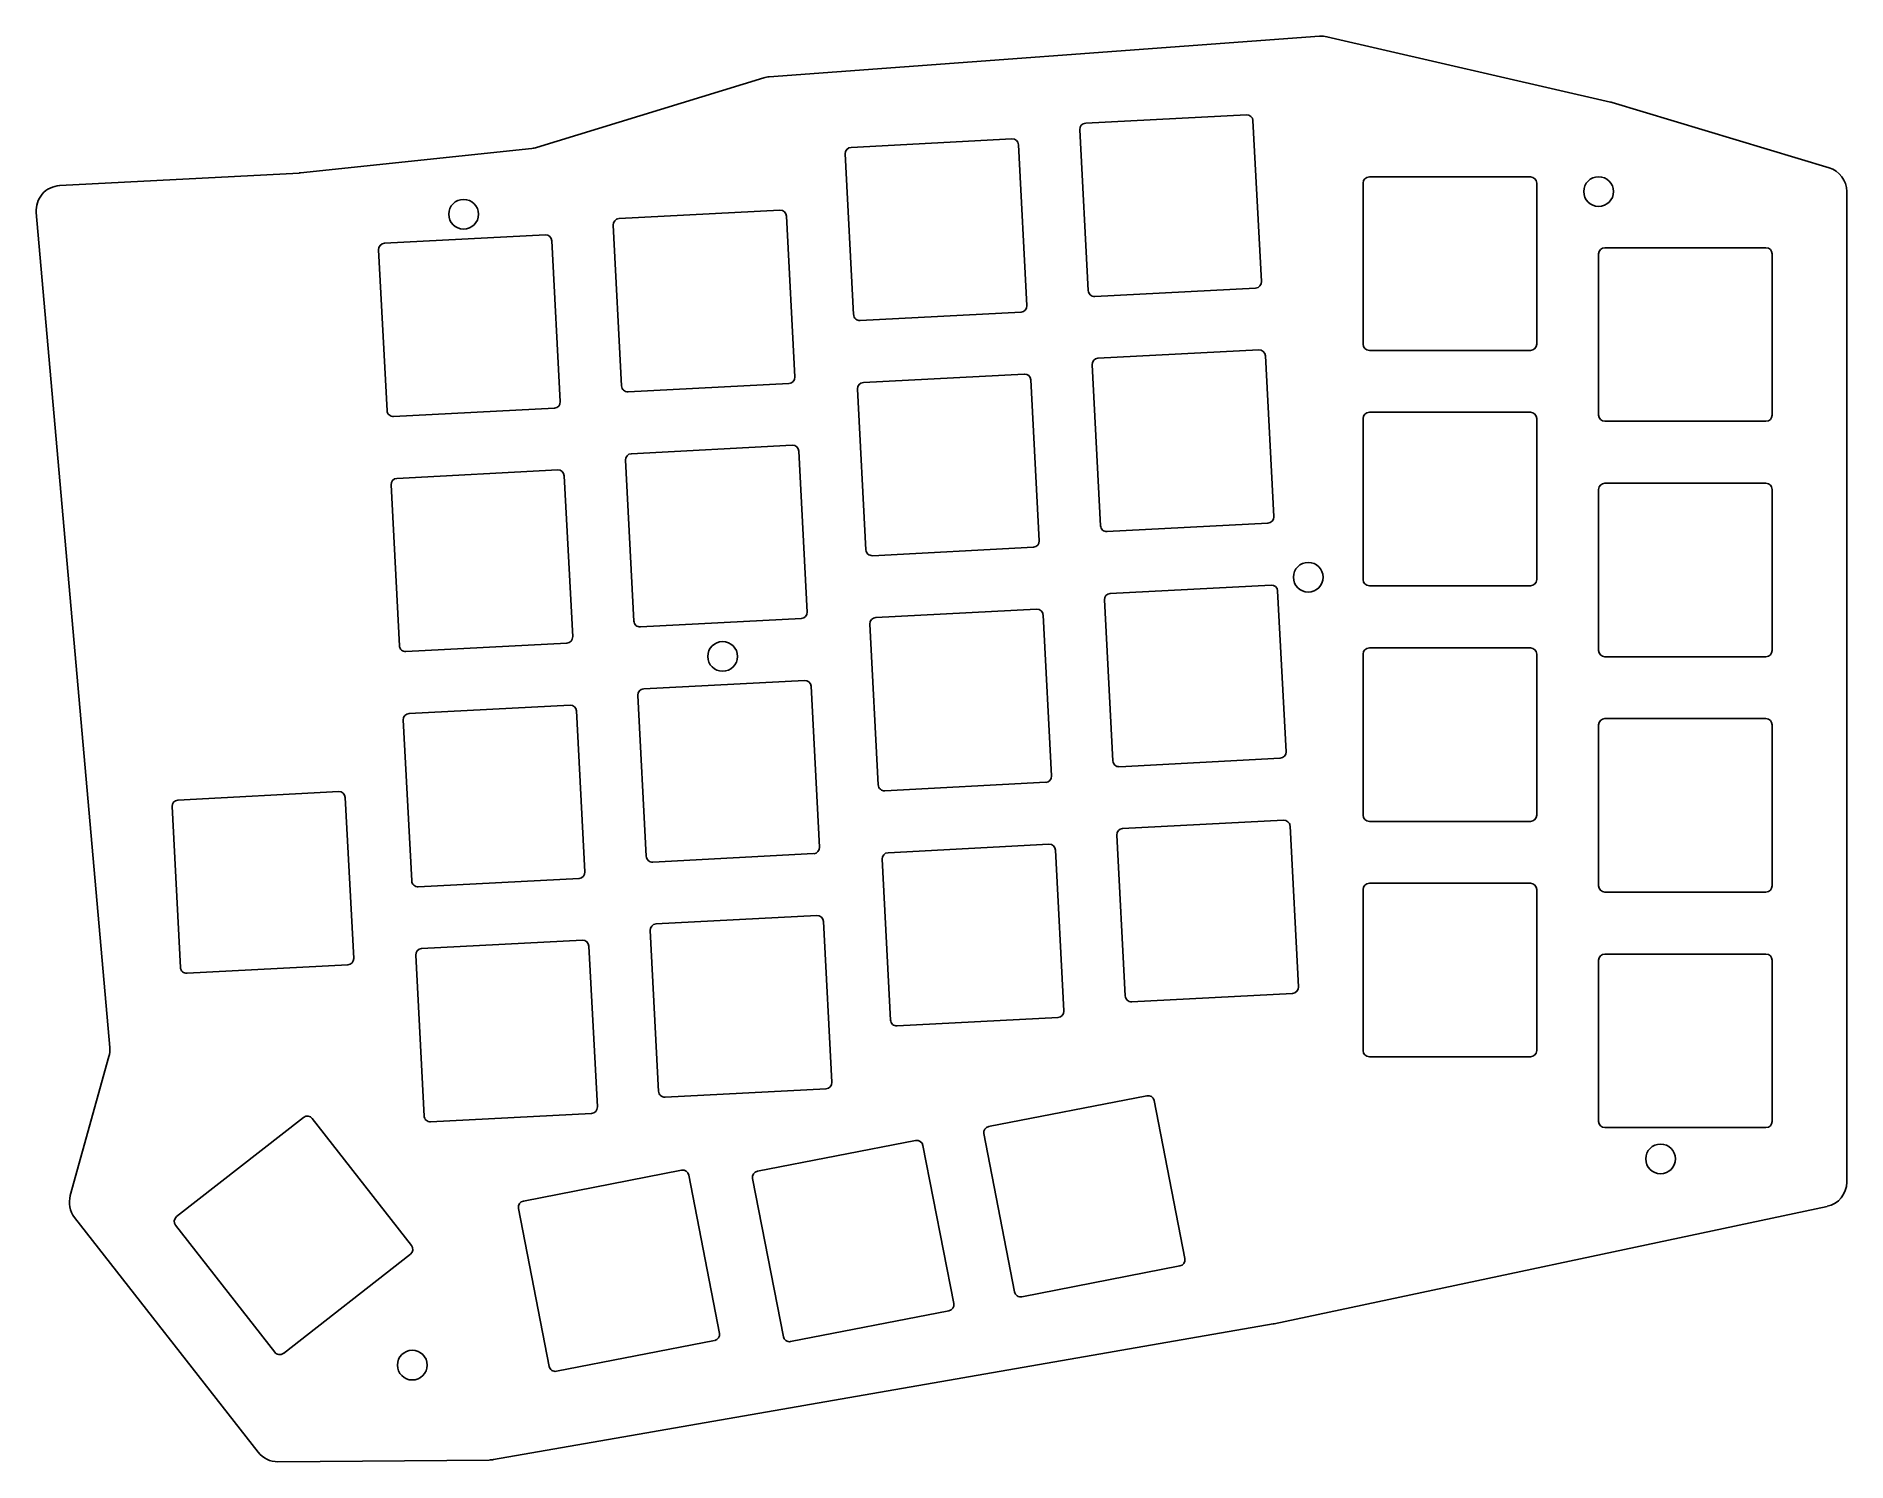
# Model space of a CAD drawing. Header units: millimetres. Extents: x 153 to 299, y -34 to 81.
import ezdxf

# ---------------------------------------------------------------- set-up
doc = ezdxf.new("R2010")
doc.units = ezdxf.units.MM

msp = doc.modelspace()

# ---------------------------------------------------------------- linework, layer by layer
for p, q in [((256.7, 81.07), (212.29, 77.8)), ((280.17, 75.75), (257.29, 81.02)), ((211.85, 77.71), (193.52, 72.09)), ((250.8, 74.73), (237.82, 74.05)), ((297.81, 70.45), (280.3, 75.72)), ((237.34, 73.52), (238.02, 60.54)), ((252, 61.27), (251.32, 74.26)), ((193.14, 72.01), (174.47, 70.04)), ((231.87, 72.78), (218.89, 72.1)), ((233.08, 59.33), (232.4, 72.31)), ((218.42, 71.58), (219.1, 58.6)), ((174.36, 70.03), (155.04, 69.02)), ((260.21, 69.22), (260.21, 56.22)), ((273.71, 69.72), (260.71, 69.72)), ((274.21, 56.22), (274.21, 69.22)), ((299.23, -11.4), (299.23, 68.54)), ((153.15, 66.85), (159.08, -0.55)), ((199.69, 65.83), (200.37, 52.85)), ((213.15, 67.03), (200.17, 66.35)), ((214.36, 53.58), (213.68, 66.56)), ((194.23, 65.04), (181.25, 64.36)), ((195.43, 51.59), (194.75, 64.57)), ((180.77, 63.84), (181.45, 50.85)), ((279.21, 63.5), (279.21, 50.5)), ((292.71, 64), (279.71, 64)), ((293.21, 50.5), (293.21, 63.5)), ((238.55, 60.07), (251.53, 60.75)), ((219.63, 58.12), (232.61, 58.8)), ((251.79, 55.76), (238.81, 55.08)), ((260.71, 55.72), (273.71, 55.72)), ((238.34, 54.55), (239.02, 41.57)), ((253, 42.3), (252.32, 55.28)), ((200.9, 52.37), (213.88, 53.05)), ((219.41, 52.6), (220.09, 39.62)), ((232.87, 53.81), (219.89, 53.13)), ((234.07, 40.36), (233.39, 53.34)), ((181.98, 50.38), (194.96, 51.06)), ((260.21, 50.22), (260.21, 37.22)), ((273.71, 50.72), (260.71, 50.72)), ((274.21, 37.22), (274.21, 50.22)), ((279.71, 50), (292.71, 50)), ((200.69, 46.85), (201.37, 33.87)), ((214.14, 48.06), (201.16, 47.38)), ((215.35, 34.6), (214.67, 47.59)), ((195.22, 46.07), (182.24, 45.39)), ((196.43, 32.61), (195.75, 45.59)), ((181.77, 44.86), (182.45, 31.88)), ((279.21, 44.5), (279.21, 31.5)), ((292.71, 45), (279.71, 45)), ((293.21, 31.5), (293.21, 44.5)), ((239.54, 41.09), (252.53, 41.78)), ((220.62, 39.15), (233.6, 39.83)), ((252.79, 36.78), (239.81, 36.1)), ((260.71, 36.72), (273.71, 36.72)), ((239.33, 35.58), (240.01, 22.59)), ((253.99, 23.33), (253.31, 36.31)), ((201.89, 33.4), (214.88, 34.08)), ((220.41, 33.63), (221.09, 20.65)), ((233.86, 34.84), (220.88, 34.16)), ((235.07, 21.38), (234.39, 34.36)), ((182.97, 31.41), (195.96, 32.09)), ((260.21, 31.21), (260.21, 18.21)), ((273.71, 31.71), (260.71, 31.71)), ((274.21, 18.21), (274.21, 31.21)), ((279.71, 31), (292.71, 31)), ((201.68, 27.88), (202.36, 14.9)), ((215.14, 29.09), (202.16, 28.41)), ((216.34, 15.63), (215.66, 28.61)), ((196.22, 27.09), (183.23, 26.41)), ((197.42, 13.64), (196.74, 26.62)), ((182.76, 25.89), (183.44, 12.91)), ((279.21, 25.5), (279.21, 12.5)), ((292.71, 26), (279.71, 26)), ((293.21, 12.5), (293.21, 25.5)), ((240.54, 22.12), (253.52, 22.8)), ((221.61, 20.18), (234.6, 20.86)), ((177.56, 20.11), (164.57, 19.43)), ((178.76, 6.65), (178.08, 19.63)), ((164.1, 18.9), (164.78, 5.92)), ((253.78, 17.81), (240.8, 17.13)), ((260.71, 17.71), (273.71, 17.71)), ((240.33, 16.6), (241.01, 3.62)), ((254.99, 4.35), (254.31, 17.33)), ((202.89, 14.42), (215.87, 15.11)), ((221.4, 14.66), (222.08, 1.67)), ((234.86, 15.86), (221.88, 15.18)), ((236.06, 2.41), (235.38, 15.39)), ((183.97, 12.43), (196.95, 13.11)), ((260.21, 12.21), (260.21, -0.79)), ((273.71, 12.71), (260.71, 12.71)), ((274.21, -0.79), (274.21, 12.21)), ((279.71, 12), (292.71, 12)), ((202.68, 8.91), (203.36, -4.08)), ((216.13, 10.11), (203.15, 9.43)), ((217.34, -3.34), (216.66, 9.64)), ((197.21, 8.12), (184.23, 7.44)), ((198.42, -5.34), (197.74, 7.65)), ((165.31, 5.45), (178.29, 6.13)), ((183.76, 6.91), (184.44, -6.07)), ((279.21, 6.5), (279.21, -6.5)), ((292.71, 7), (279.71, 7)), ((293.21, -6.5), (293.21, 6.5)), ((241.53, 3.15), (254.51, 3.83)), ((222.61, 1.2), (235.59, 1.88)), ((159.01, -1.26), (155.89, -12.48)), ((260.71, -1.28), (273.71, -1.28)), ((203.88, -4.55), (216.87, -3.87)), ((242.75, -4.43), (229.99, -6.91)), ((245.82, -17.58), (243.34, -4.82)), ((174.72, -6.18), (164.47, -14.18)), ((183.42, -16.51), (175.42, -6.27)), ((184.96, -6.54), (197.94, -5.86)), ((279.71, -7), (292.71, -7)), ((224.1, -8.05), (211.34, -10.53)), ((227.17, -21.21), (224.69, -8.45)), ((229.6, -7.49), (232.08, -20.25)), ((205.21, -10.45), (192.45, -12.93)), ((208.28, -23.61), (205.8, -10.84)), ((210.95, -11.12), (213.43, -23.88)), ((156.24, -14.25), (171.05, -33.2)), ((192.06, -13.52), (194.54, -26.28)), ((253.02, -22.83), (297.65, -13.36)), ((164.38, -14.89), (172.39, -25.13)), ((173.09, -25.22), (183.33, -17.21)), ((232.66, -20.65), (245.43, -18.17)), ((214.01, -24.27), (226.77, -21.79)), ((190.03, -33.8), (252.94, -22.84)), ((195.12, -26.67), (207.88, -24.19)), ((172.64, -33.97), (189.7, -33.83))]:
    msp.add_line(p, q)
for centre in [(279.21, 68.53), (187.63, 66.7), (255.78, 37.41), (208.53, 31.02), (284.21, -9.53), (183.49, -26.17)]:
    msp.add_circle(centre, 1.2)
for centre, radius, start, end in [((256.85, 79.07), 2, 77.0362, 94.2112), ((212.43, 75.8), 2, 94.2112, 107.0717), ((250.82, 74.23), 0.5, 3, 93), ((279.72, 73.81), 2, 73.2593, 77.0362), ((237.84, 73.55), 0.5, 93, 183), ((192.93, 74), 2, 276.0128, 287.0717), ((218.92, 71.6), 0.5, 93, 183), ((231.9, 72.29), 0.5, 3, 93), ((297.23, 68.54), 2, 0, 73.2593), ((155.14, 67.02), 2, 93, 185.0235), ((174.26, 72.03), 2, 273, 276.0128), ((260.71, 69.22), 0.5, 90, 180), ((273.71, 69.22), 0.5, 0, 90), ((200.19, 65.85), 0.5, 93, 183), ((213.18, 66.53), 0.5, 3, 93), ((181.27, 63.86), 0.5, 93, 183), ((194.25, 64.54), 0.5, 3, 93), ((279.71, 63.5), 0.5, 90, 180), ((292.71, 63.5), 0.5, 0, 90), ((238.52, 60.57), 0.5, 183, 273), ((251.51, 61.25), 0.5, 273, 3), ((219.6, 58.62), 0.5, 183, 273), ((232.58, 59.3), 0.5, 273, 3), ((251.82, 55.26), 0.5, 3, 93), ((260.71, 56.22), 0.5, 180, 270), ((273.71, 56.22), 0.5, 270, 0), ((238.84, 54.58), 0.5, 93, 183), ((200.87, 52.87), 0.5, 183, 273), ((213.86, 53.55), 0.5, 273, 3), ((219.91, 52.63), 0.5, 93, 183), ((232.9, 53.31), 0.5, 3, 93), ((194.93, 51.56), 0.5, 273, 3), ((181.95, 50.88), 0.5, 183, 273), ((260.71, 50.22), 0.5, 90, 180), ((273.71, 50.22), 0.5, 0, 90), ((279.71, 50.5), 0.5, 180, 270), ((292.71, 50.5), 0.5, 270, 0), ((201.19, 46.88), 0.5, 93, 183), ((214.17, 47.56), 0.5, 3, 93), ((182.27, 44.89), 0.5, 93, 183), ((195.25, 45.57), 0.5, 3, 93), ((279.71, 44.5), 0.5, 90, 180), ((292.71, 44.5), 0.5, 0, 90), ((239.52, 41.59), 0.5, 183, 273), ((252.5, 42.27), 0.5, 273, 3), ((220.59, 39.65), 0.5, 183, 273), ((233.58, 40.33), 0.5, 273, 3), ((252.81, 36.28), 0.5, 3, 93), ((260.71, 37.22), 0.5, 180, 270), ((273.71, 37.22), 0.5, 270, 0), ((239.83, 35.6), 0.5, 93, 183), ((201.87, 33.9), 0.5, 183, 273), ((214.85, 34.58), 0.5, 273, 3), ((220.91, 33.66), 0.5, 93, 183), ((233.89, 34.34), 0.5, 3, 93), ((195.93, 32.59), 0.5, 273, 3), ((182.95, 31.91), 0.5, 183, 273), ((260.71, 31.21), 0.5, 90, 180), ((273.71, 31.21), 0.5, 0, 90), ((279.71, 31.5), 0.5, 180, 270), ((292.71, 31.5), 0.5, 270, 0), ((202.18, 27.91), 0.5, 93, 183), ((215.16, 28.59), 0.5, 3, 93), ((183.26, 25.91), 0.5, 93, 183), ((196.24, 26.59), 0.5, 3, 93), ((279.71, 25.5), 0.5, 90, 180), ((292.71, 25.5), 0.5, 0, 90), ((240.51, 22.62), 0.5, 183, 273), ((253.49, 23.3), 0.5, 273, 3), ((221.59, 20.67), 0.5, 183, 273), ((234.57, 21.35), 0.5, 273, 3), ((164.6, 18.93), 0.5, 93, 183), ((177.58, 19.61), 0.5, 3, 93), ((253.81, 17.31), 0.5, 3, 93), ((260.71, 18.21), 0.5, 180, 270), ((273.71, 18.21), 0.5, 270, 0), ((240.83, 16.63), 0.5, 93, 183), ((202.86, 14.92), 0.5, 183, 273), ((215.85, 15.6), 0.5, 273, 3), ((221.9, 14.68), 0.5, 93, 183), ((234.88, 15.36), 0.5, 3, 93), ((196.92, 13.61), 0.5, 273, 3), ((183.94, 12.93), 0.5, 183, 273), ((260.71, 12.21), 0.5, 90, 180), ((273.71, 12.21), 0.5, 0, 90), ((279.71, 12.5), 0.5, 180, 270), ((292.71, 12.5), 0.5, 270, 0), ((203.18, 8.93), 0.5, 93, 183), ((216.16, 9.61), 0.5, 3, 93), ((184.26, 6.94), 0.5, 93, 183), ((197.24, 7.62), 0.5, 3, 93), ((165.28, 5.95), 0.5, 183, 273), ((178.26, 6.63), 0.5, 273, 3), ((279.71, 6.5), 0.5, 90, 180), ((292.71, 6.5), 0.5, 0, 90), ((241.51, 3.65), 0.5, 183, 273), ((254.49, 4.33), 0.5, 273, 3), ((222.58, 1.7), 0.5, 183, 273), ((235.56, 2.38), 0.5, 273, 3), ((157.08, -0.73), 2, 344.4602, 5.0235), ((260.71, -0.79), 0.5, 180, 270), ((273.71, -0.79), 0.5, 270, 0), ((203.86, -4.05), 0.5, 183, 273), ((216.84, -3.37), 0.5, 273, 3), ((197.92, -5.36), 0.5, 273, 3), ((242.85, -4.92), 0.5, 11, 101), ((175.02, -6.57), 0.5, 38, 128), ((184.94, -6.04), 0.5, 183, 273), ((230.09, -7.4), 0.5, 101, 191), ((279.71, -6.5), 0.5, 180, 270), ((292.71, -6.5), 0.5, 270, 0), ((224.2, -8.54), 0.5, 11, 101), ((205.31, -10.94), 0.5, 11, 101), ((211.44, -11.02), 0.5, 101, 191), ((297.23, -11.4), 2, 281.9776, 0), ((157.82, -13.02), 2, 164.4602, 218), ((192.55, -13.42), 0.5, 101, 191), ((164.78, -14.58), 0.5, 128, 218), ((183.03, -16.82), 0.5, 308, 38), ((245.33, -17.68), 0.5, 281, 11), ((232.57, -20.16), 0.5, 191, 281), ((226.68, -21.3), 0.5, 281, 11), ((252.6, -20.87), 2, 279.882, 281.9776), ((207.79, -23.7), 0.5, 281, 11), ((213.92, -23.78), 0.5, 191, 281), ((172.78, -24.82), 0.5, 218, 308), ((195.03, -26.18), 0.5, 191, 281), ((172.63, -31.97), 2, 218, 270.4686), ((189.69, -31.83), 2, 270.4686, 279.882)]:
    msp.add_arc(centre, radius, start, end)

doc.saveas('drawing.dxf')
